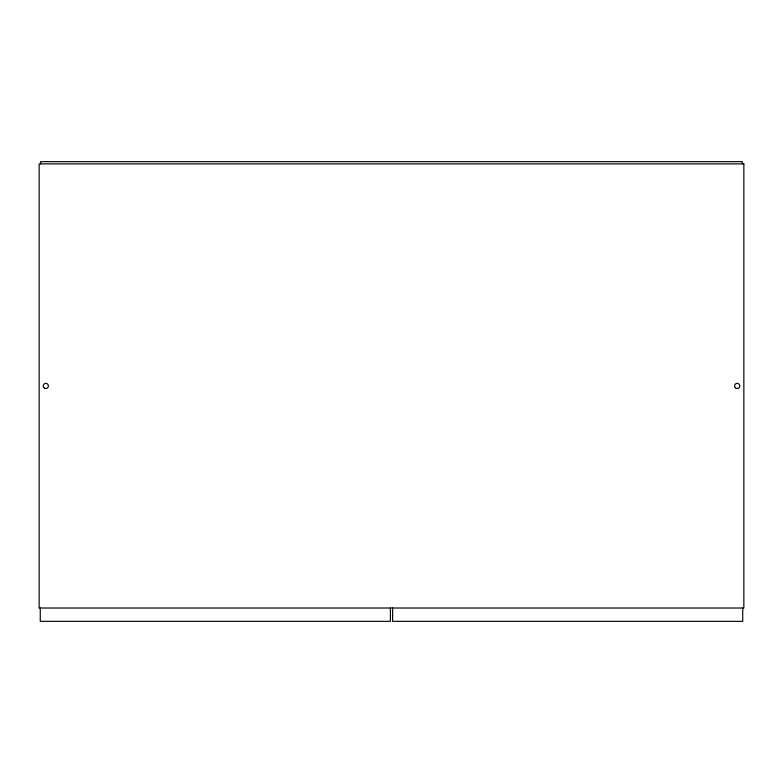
<?xml version="1.0" encoding="UTF-8"?>
<svg xmlns="http://www.w3.org/2000/svg" width="783" height="783" viewBox="0 0 783 783"><rect width="100%" height="100%" fill="white"/><g stroke="black" fill="none" stroke-linecap="round" stroke-linejoin="round"><path stroke-width="1.17" d="M742.744 608.019L742.744 621.34L392.606 621.34L392.606 608.019M742.372 163.882L742.372 161.66L40.628 161.66L40.628 163.882M390.394 608.019L390.394 621.34L40.256 621.34L40.256 608.019M743.85 163.882L39.15 163.882L39.15 608.019L743.85 608.019L743.85 163.882M735.354 387.781A2.594 2.594 0 0 0 739.69 386.616A2.594 2.594 0 0 0 736.519 383.445A2.594 2.594 0 0 0 735.354 387.781M44.514 388.192A2.594 2.594 0 0 0 48.399 385.95A2.594 2.594 0 0 0 44.514 383.709A2.594 2.594 0 0 0 44.514 388.192"/></g></svg>
